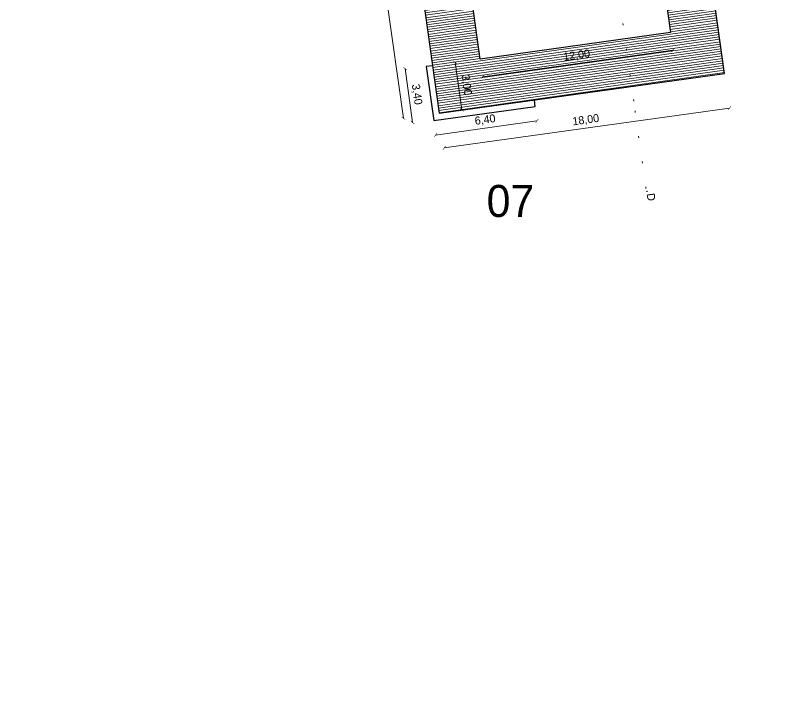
# Model space of a CAD drawing. Header units: inches. Extents: x -3368894 to 5148796, y 84 to 10864301.
# Drawn here: x 502705.18 to 502753.54, y 4346377.75 to 4346419.6 of the extents above; entities that cross this region are included whole.
import ezdxf

# ---------------------------------------------------------------- set-up
doc = ezdxf.new("R2010")
doc.units = ezdxf.units.IN
doc.header["$MEASUREMENT"] = 0
doc.linetypes.add('ACAD_ISO07W100', pattern=[3, 0, -3])
for name, color, linetype, lineweight in [('cm_alberi in secondo piano', 252, 'Continuous', 9), ('cm_campiture', 252, 'Continuous', 9), ('cm_quote', 174, 'Continuous', 0), ('cp_piattaforme volumi_linea', 4, 'Continuous', 25)]:
    doc.layers.add(name, color=color, linetype=linetype, lineweight=lineweight)
doc.layers.add('Finestre', color=254, linetype='Continuous', lineweight=9, plot=False)
doc.styles.get("Standard").update_dxf_attribs({"font": 'GOTHIC.TTF'})
doc.dimstyles.new('Quote 200', dxfattribs={"dimtxt": 0.5, "dimasz": 0.2, "dimexe": 1.25, "dimexo": 0.625, "dimgap": 0.2, "dimtad": 1, "dimzin": 1, "dimtxsty": 'Standard', "dimblk": 'ARCHTICK', "dimcen": 2.5, "dimse1": 1, "dimse2": 1, "dimazin": 0, "dimtfac": 1, "dimtmove": 0, "dimatfit": 3, "dimldrblk": 'NONE', "dimfxl": 1, "dimlwd": 0, "dimarcsym": 0})

# ---------------------------------------------------------------- blocks, each defined once
blk = doc.blocks.new('_ArchTick')
at = {"color": 0, "linetype": 'ByBlock', "const_width": 0.15}
blk.add_lwpolyline([(-0.5, -0.5), (0.5, 0.5)], dxfattribs=at)
blk = doc.blocks.new('*D216')
at = {"layer": 'cm_quote', "color": 0, "lineweight": 0, "transparency": 16777216}
blk.add_line((502727.753, 4346425.063), (502729.418, 4346413.179), dxfattribs=at)
at = {"layer": 'DEFPOINTS', "color": 0, "transparency": 16777216}
for p in [(502729.344, 4346425.286), (502731.009, 4346413.402), (502729.418, 4346413.179)]:
    blk.add_point(p, dxfattribs=at)
at = {"layer": 'cm_quote', "color": 0, "lineweight": 0, "transparency": 16777216, "xscale": 0.2, "yscale": 0.2, "zscale": 0.2}
for p, rotation in [((502727.753, 4346425.063), 97.9733812813775), ((502729.418, 4346413.179), 277.9733812813775)]:
    blk.add_blockref('_ArchTick', p, dxfattribs=dict(at, rotation=rotation))
at = {"layer": 'cm_quote', "color": 0, "transparency": 16777216, "insert": (502728.789, 4346421.165), "char_height": 0.5, "attachment_point": 5, "rotation": 277.9734}
blk.add_mtext('12,00', dxfattribs=at)
blk = doc.blocks.new('_None')
blk = doc.blocks.new('*D217')
at = {"layer": 'cm_quote', "color": 0, "lineweight": 0, "transparency": 16777216}
blk.add_line((502731.969, 4346411.324), (502749.795, 4346413.818), dxfattribs=at)
at = {"layer": 'DEFPOINTS', "color": 0, "transparency": 16777216}
for p in [(502749.399, 4346416.653), (502731.572, 4346414.159), (502749.795, 4346413.818)]:
    blk.add_point(p, dxfattribs=at)
at = {"layer": 'cm_quote', "color": 0, "lineweight": 0, "transparency": 16777216, "xscale": 0.2, "yscale": 0.2, "zscale": 0.2}
for p, rotation in [((502749.795, 4346413.818), 7.964135938615225), ((502731.969, 4346411.324), 187.9641359386152)]:
    blk.add_blockref('_ArchTick', p, dxfattribs=dict(at, rotation=rotation))
at = {"layer": 'cm_quote', "color": 0, "transparency": 16777216, "insert": (502740.815, 4346413.052), "char_height": 0.5, "attachment_point": 5, "rotation": 7.9641}
blk.add_mtext('18,00', dxfattribs=at)
blk = doc.blocks.new('*D218')
at = {"layer": 'cm_quote', "color": 0, "lineweight": 0, "transparency": 16777216}
blk.add_line((502731.424, 4346412.135), (502737.762, 4346413.021), dxfattribs=at)
at = {"layer": 'DEFPOINTS', "color": 0, "transparency": 16777216}
for p in [(502737.58, 4346414.321), (502731.242, 4346413.436), (502737.762, 4346413.021)]:
    blk.add_point(p, dxfattribs=at)
at = {"layer": 'cm_quote', "color": 0, "lineweight": 0, "transparency": 16777216, "xscale": 0.2, "yscale": 0.2, "zscale": 0.2}
for p, rotation in [((502737.762, 4346413.021), 7.953449510129917), ((502731.424, 4346412.135), 187.9534495101299)]:
    blk.add_blockref('_ArchTick', p, dxfattribs=dict(at, rotation=rotation))
at = {"layer": 'cm_quote', "color": 0, "transparency": 16777216, "insert": (502734.526, 4346413.059), "char_height": 0.5, "attachment_point": 5, "rotation": 7.9534}
blk.add_mtext('6,40', dxfattribs=at)
blk = doc.blocks.new('*D219')
at = {"layer": 'cm_quote', "color": 0, "lineweight": 0, "transparency": 16777216}
blk.add_line((502734.368, 4346415.774), (502746.256, 4346417.437), dxfattribs=at)
at = {"layer": 'DEFPOINTS', "color": 0, "transparency": 16777216}
for p in [(502746.102, 4346418.543), (502746.256, 4346417.437), (502734.213, 4346416.88)]:
    blk.add_point(p, dxfattribs=at)
at = {"layer": 'cm_quote', "color": 0, "lineweight": 0, "transparency": 16777216, "xscale": 0.2, "yscale": 0.2, "zscale": 0.2}
for p, rotation in [((502746.256, 4346417.437), 7.96337147721247), ((502734.368, 4346415.774), 187.9633714772125)]:
    blk.add_blockref('_ArchTick', p, dxfattribs=dict(at, rotation=rotation))
at = {"layer": 'cm_quote', "color": 0, "transparency": 16777216, "insert": (502740.245, 4346417.086), "char_height": 0.5, "attachment_point": 5, "rotation": 7.9634}
blk.add_mtext('12,00', dxfattribs=at)
blk = doc.blocks.new('*D224')
at = {"layer": 'cm_quote', "color": 0, "lineweight": 0, "transparency": 16777216}
blk.add_line((502729.517, 4346416.287), (502729.99, 4346412.916), dxfattribs=at)
at = {"layer": 'DEFPOINTS', "color": 0, "transparency": 16777216}
for p in [(502730.184, 4346416.38), (502729.99, 4346412.916), (502730.657, 4346413.01)]:
    blk.add_point(p, dxfattribs=at)
at = {"layer": 'cm_quote', "color": 0, "lineweight": 0, "transparency": 16777216, "xscale": 0.2, "yscale": 0.2, "zscale": 0.2}
for p, rotation in [((502729.517, 4346416.287), 97.9892952876119), ((502729.99, 4346412.916), 277.9892952876119)]:
    blk.add_blockref('_ArchTick', p, dxfattribs=dict(at, rotation=rotation))
at = {"layer": 'cm_quote', "color": 0, "transparency": 16777216, "insert": (502730.235, 4346414.669), "char_height": 0.5, "attachment_point": 5, "rotation": 277.9893}
blk.add_mtext('3,40', dxfattribs=at)
blk = doc.blocks.new('*D228')
at = {"layer": 'cm_quote', "color": 0, "lineweight": 0, "transparency": 16777216}
blk.add_line((502732.645, 4346416.681), (502733.061, 4346413.709), dxfattribs=at)
at = {"layer": 'DEFPOINTS', "color": 0, "transparency": 16777216}
for p in [(502732.645, 4346416.681), (502733.061, 4346413.709), (502733.061, 4346413.709)]:
    blk.add_point(p, dxfattribs=at)
at = {"layer": 'cm_quote', "color": 0, "lineweight": 0, "transparency": 16777216, "xscale": 0.2, "yscale": 0.2, "zscale": 0.2}
for p, rotation in [((502732.645, 4346416.681), 97.96413593873385), ((502733.061, 4346413.709), 277.9641359387339)]:
    blk.add_blockref('_ArchTick', p, dxfattribs=dict(at, rotation=rotation))
at = {"layer": 'cm_quote', "color": 0, "transparency": 16777216, "insert": (502733.334, 4346415.262), "char_height": 0.5, "attachment_point": 5, "rotation": 277.9641}
blk.add_mtext('3,00', dxfattribs=at)
blk = doc.blocks.new('*D263')
at = {"layer": 'cm_quote', "color": 0, "lineweight": 0, "transparency": 16777216}
for p, q in [((-3368891.703, 8689622.26), (-929594.242, 10864300.067)), ((-3368894.34, 8689619.909), (-3368891.703, 8689622.26))]:
    blk.add_line(p, q, dxfattribs=at)
at = {"layer": 'DEFPOINTS', "color": 0, "transparency": 16777216}
for p in [(-3368891.703, 8689622.26), (503231.569, 4346330.378), (503228.933, 4346328.028)]:
    blk.add_point(p, dxfattribs=at)
at = {"layer": 'cm_quote', "color": 0, "lineweight": 0, "transparency": 16777216, "xscale": 0.2, "yscale": 0.2, "zscale": 0.2}
for p, rotation in [((-3368891.703, 8689622.26), 41.71758129249201), ((-3368894.34, 8689619.909), 221.717581292492)]:
    blk.add_blockref('_ArchTick', p, dxfattribs=dict(at, rotation=rotation))
at = {"layer": 'cm_quote', "color": 0, "transparency": 16777216, "insert": (-929595.199, 10864299.865), "char_height": 0.5, "attachment_point": 5, "rotation": 41.7176}
blk.add_mtext('3,53', dxfattribs=at)

msp = doc.modelspace()

# ---------------------------------------------------------------- hatches: boundary and pattern name
at = {"layer": 'cm_campiture'}
h = msp.add_hatch(dxfattribs=at)
h.set_pattern_fill('ANSI31', color=253, scale=1.2, angle=323.0243)
h.set_pattern_definition([(8.0243367275, (458914.51253, -28763.02236), (-0.020939056608, 0.14853132972), [])])
h.paths.add_polyline_path([(502732.98, 4346425.704), (502732.967, 4346425.793), (502744.856, 4346427.456), (502746.102, 4346418.543), (502734.213, 4346416.88), (502733.036, 4346425.298)], flags=16)
h.paths.add_polyline_path([(502736.714, 4346427.933), (502736.797, 4346427.339), (502732.836, 4346426.785), (502732.753, 4346427.38)])
h.paths.add_polyline_path([(502741.666, 4346428.625), (502741.749, 4346428.031), (502737.788, 4346427.476), (502737.705, 4346428.072)])
h.paths.add_polyline_path([(502731.584, 4346435.699), (502731.861, 4346433.716), (502728.888, 4346433.3), (502731.659, 4346413.493), (502749.485, 4346415.987), (502746.707, 4346435.79), (502743.742, 4346435.375), (502743.459, 4346437.35), (502731.588, 4346435.699)])

# ---------------------------------------------------------------- linework, layer by layer
at = {"layer": 'cm_campiture', "linetype": 'ACAD_ISO07W100', "ltscale": 0.5}
msp.add_lwpolyline([(502738.795, 4346457.812), (502737.729, 4346457.662), (502739.05, 4346448.221), (502741.129, 4346433.365), (502743.888, 4346413.648), (502744.593, 4346408.607), (502745.86, 4346408.784)], dxfattribs=at)
at = {"layer": 'cp_piattaforme volumi_linea'}
for points in [[(502731.584, 4346435.699), (502731.86, 4346433.715), (502728.888, 4346433.3), (502731.659, 4346413.493), (502749.485, 4346415.987), (502746.707, 4346435.79), (502743.742, 4346435.375), (502743.459, 4346437.35), (502731.588, 4346435.699)], [(502731.24, 4346416.461), (502730.844, 4346416.406), (502731.317, 4346413.036), (502737.655, 4346413.925), (502737.599, 4346414.321)]]:
    msp.add_lwpolyline(points, dxfattribs=at)
msp.add_lwpolyline([(502734.213, 4346416.88), (502733.036, 4346425.298), (502732.98, 4346425.704), (502732.967, 4346425.793), (502744.856, 4346427.456), (502746.102, 4346418.543)], close=True, dxfattribs=at)

# ---------------------------------------------------------------- texts
at = {"layer": 'cm_alberi in secondo piano', "insert": (502745.108, 4346408.532), "char_height": 0.5, "attachment_point": 1, "rotation": 277.9655}
msp.add_mtext_dynamic_manual_height_columns('D', width=4.59023, gutter_width=1, heights=[0], dxfattribs=at)
at = {"layer": 'Finestre', "color": 7}
msp.add_text('07', height=2, dxfattribs=at).set_placement((502734.617, 4346407.015))

# ---------------------------------------------------------------- dimensions: what is measured, and where the dimension line sits
at = {"layer": 'cm_quote'}
for base, p1, p2, angle, picture, middle in [((-3368891.703, 8689622.26), (503228.933, 4346328.028), (503231.569, 4346330.378), 41.7176, '*D263', (-929594.876, 10864299.502)), ((502729.418, 4346413.179), (502729.344, 4346425.286), (502731.009, 4346413.402), 277.9734, '*D216', (502728.308, 4346421.098))]:
    dim = msp.add_linear_dim(base=base, p1=p1, p2=p2, angle=angle, dimstyle='Quote 200', dxfattribs=at)
    dim.commit()
    dim.dimension.update_dxf_attribs({"geometry": picture, "text_midpoint": middle, "dimtype": 161})
for p1, p2, distance, picture, middle in [((502734.213, 4346416.88), (502746.102, 4346418.543), -1.116, '*D219', (502740.245, 4346417.086)), ((502732.645, 4346416.681), (502733.061, 4346413.709), 0, '*D228', (502733.334, 4346415.262)), ((502730.184, 4346416.38), (502730.657, 4346413.01), -0.673, '*D224', (502730.235, 4346414.669)), ((502731.572, 4346414.159), (502749.399, 4346416.653), -2.862, '*D217', (502740.815, 4346413.052)), ((502731.242, 4346413.436), (502737.58, 4346414.321), -1.313, '*D218', (502734.526, 4346413.059))]:
    dim = msp.add_aligned_dim(p1=p1, p2=p2, distance=distance, dimstyle='Quote 200', dxfattribs=at)
    dim.commit()
    dim.dimension.update_dxf_attribs({"geometry": picture, "text_midpoint": middle})

doc.saveas('drawing.dxf')
